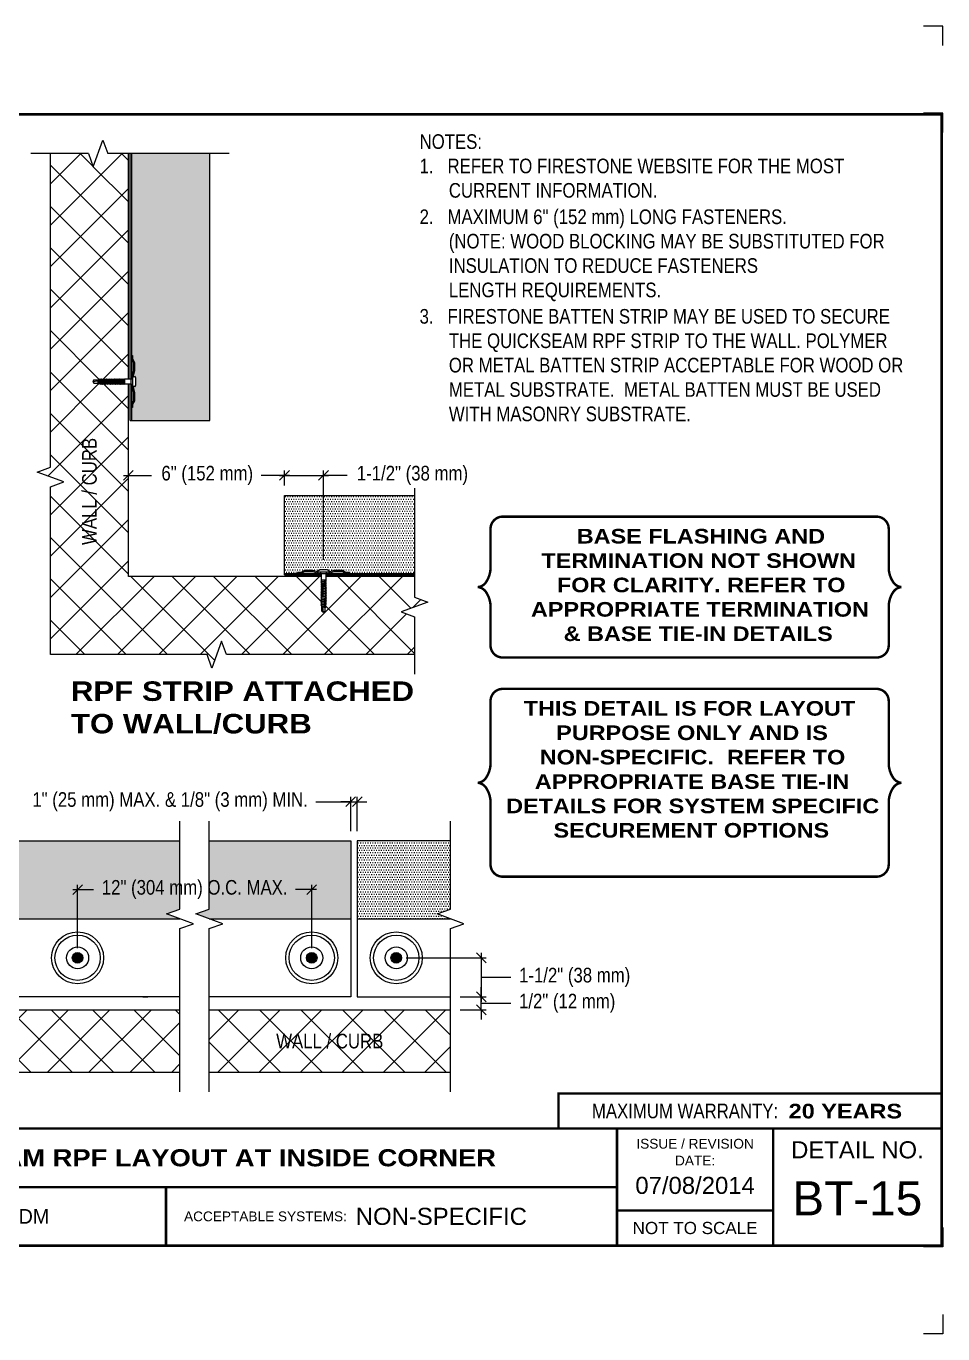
# Model space of a CAD drawing. Header units: inches. Extents: x 143.4 to 163.5, y -124.4 to -107.6.
# Drawn here: x 151.73 to 163.48, y -124.4 to -107.64 of the extents above; entities that cross this region are included whole.
import ezdxf
from ezdxf.enums import TextEntityAlignment as Align

# ---------------------------------------------------------------- set-up
doc = ezdxf.new("R2010")
doc.units = ezdxf.units.IN
doc.header["$MEASUREMENT"] = 0
doc.layers.get('0').update_dxf_attribs({"linetype": 'CONTINUOUS'})
doc.layers.get('DEFPOINTS').update_dxf_attribs({"linetype": 'CONTINUOUS'})
for name, color, linetype in [('FSBP-ACCESSORY-FIRESTONE', 7, 'CONTINUOUS'), ('FSBP-ANNO-NOTE', 7, 'CONTINUOUS'), ('FSBP-MEMBRANE', 7, 'CONTINUOUS'), ('FSBP-TTLB', 7, 'CONTINUOUS'), ('FSBP-TTLB-BORDER', 7, 'CONTINUOUS'), ('FSBP-TTLB-TEXT', 7, 'CONTINUOUS'), ('FSBP-WALL-CURB', 9, 'CONTINUOUS')]:
    doc.layers.add(name, color=color, linetype=linetype)
doc.styles.add('FSBP_ARIAL', font='arial.ttf')
doc.styles.add('FSBP_ARIAL_BOLD', font='')
doc.styles.add('FSBP_ARIAL_NAR', font='ARIALN.TTF')
doc.styles.add('FSBP_BANKGOTHIC', font='bgothm.ttf')
doc.styles.get('FSBP_ARIAL_BOLD').set_extended_font_data('Arial Black')
doc.dimstyles.new('FSBP-DIM', dxfattribs={"dimtxt": 0.1875, "dimasz": 0.125, "dimexe": 0.0625, "dimexo": 0.125, "dimgap": 0.125, "dimtad": 0, "dimdec": 0, "dimzin": 1, "dimdsep": 46, "dimlunit": 4, "dimtxsty": 'FSBP_ARIAL_NAR', "dimblk": 'OBLIQUE', "dimcen": 0.09375, "dimdle": 0.0625, "dimclrd": 256, "dimclre": 256, "dimclrt": 256, "dimadec": 0, "dimazin": 0, "dimtfac": 1, "dimtdec": 0, "dimtmove": 1, "dimatfit": 3, "dimfxl": 1, "dimtolj": 1, "dimtzin": 0, "dimlwd": -1, "dimlwe": -1, "dimarcsym": 0})

# ---------------------------------------------------------------- blocks, each defined once
blk = doc.blocks.new('_OBLIQUE')
at = {"color": 0, "linetype": 'ByBlock'}
blk.add_line((-0.5, -0.5), (0.5, 0.5), dxfattribs=at)
blk = doc.blocks.new('*D9')
at = {"layer": 'DEFPOINTS', "color": 0, "transparency": 16777216}
for p in [(155.392, -118.71), (152.392, -119.585), (155.392, -119.585)]:
    blk.add_point(p, dxfattribs=at)
at = {"layer": 'FSBP-ANNO-NOTE', "transparency": 16777216}
for p, q in [((152.392, -119.46), (152.392, -118.648)), ((155.392, -119.46), (155.392, -118.648)), ((152.329, -118.71), (152.597, -118.71)), ((155.454, -118.71), (155.186, -118.71))]:
    blk.add_line(p, q, dxfattribs=at)
at = {"layer": 'FSBP-ANNO-NOTE', "transparency": 16777216, "xscale": 0.125, "yscale": 0.125, "zscale": 0.125, "rotation": 180}
blk.add_blockref('_OBLIQUE', (152.392, -118.71), dxfattribs=at)
at = {"layer": 'FSBP-ANNO-NOTE', "transparency": 16777216, "xscale": 0.125, "yscale": 0.125, "zscale": 0.125}
blk.add_blockref('_OBLIQUE', (155.392, -118.71), dxfattribs=at)
at = {"layer": 'FSBP-ANNO-NOTE', "transparency": 16777216, "insert": (153.892, -118.71), "char_height": 0.1875, "attachment_point": 5, "style": 'FSBP_ARIAL_NAR'}
blk.add_mtext('\\A1;12" (304 mm) O.C. MAX.', dxfattribs=at)
blk = doc.blocks.new('*D10')
at = {"layer": 'DEFPOINTS', "color": 0, "transparency": 16777216}
for p in [(155.975, -117.584), (155.892, -118.085), (155.975, -118.085)]:
    blk.add_point(p, dxfattribs=at)
at = {"layer": 'FSBP-ANNO-NOTE', "transparency": 16777216}
for p, q in [((155.446, -117.584), (155.892, -117.584)), ((155.892, -117.584), (155.767, -117.584)), ((155.892, -117.96), (155.892, -117.522)), ((155.892, -117.584), (155.975, -117.584)), ((155.892, -117.584), (155.975, -117.584)), ((155.975, -117.96), (155.975, -117.522)), ((155.975, -117.584), (156.1, -117.584))]:
    blk.add_line(p, q, dxfattribs=at)
at = {"layer": 'FSBP-ANNO-NOTE', "transparency": 16777216, "xscale": 0.125, "yscale": 0.125, "zscale": 0.125}
blk.add_blockref('_OBLIQUE', (155.892, -117.584), dxfattribs=at)
at = {"layer": 'FSBP-ANNO-NOTE', "transparency": 16777216, "xscale": 0.125, "yscale": 0.125, "zscale": 0.125, "rotation": 180}
blk.add_blockref('_OBLIQUE', (155.975, -117.584), dxfattribs=at)
at = {"layer": 'FSBP-ANNO-NOTE', "transparency": 16777216, "insert": (153.577, -117.584), "char_height": 0.1875, "attachment_point": 5, "style": 'FSBP_ARIAL_NAR'}
blk.add_mtext('\\A1;1" (25 mm) MAX. & 1/8" (3 mm) MIN.', dxfattribs=at)
blk = doc.blocks.new('*D12')
at = {"layer": 'DEFPOINTS', "color": 0, "transparency": 16777216}
for p in [(157.171, -120.085), (157.564, -120.085), (157.171, -120.252)]:
    blk.add_point(p, dxfattribs=at)
at = {"layer": 'FSBP-ANNO-NOTE', "transparency": 16777216}
for p, q in [((157.564, -120.085), (157.564, -119.96)), ((157.296, -120.085), (157.627, -120.085)), ((157.564, -120.252), (157.564, -120.085)), ((157.564, -120.252), (157.564, -120.085)), ((157.564, -120.168), (157.691, -120.168)), ((157.691, -120.168), (157.941, -120.168)), ((157.296, -120.252), (157.627, -120.252)), ((157.564, -120.252), (157.564, -120.377))]:
    blk.add_line(p, q, dxfattribs=at)
at = {"layer": 'FSBP-ANNO-NOTE', "transparency": 16777216, "xscale": 0.125, "yscale": 0.125, "zscale": 0.125}
for p, rotation in [((157.564, -120.085), 270), ((157.564, -120.252), 90)]:
    blk.add_blockref('_OBLIQUE', p, dxfattribs=dict(at, rotation=rotation))
at = {"layer": 'FSBP-ANNO-NOTE', "transparency": 16777216, "insert": (158.665, -120.168), "char_height": 0.1875, "attachment_point": 5, "style": 'FSBP_ARIAL_NAR'}
blk.add_mtext('\\A1;{\\fArial Narrow|b0|i0|c0|p34;1/2" (12 mm)}', dxfattribs=at)
blk = doc.blocks.new('*D11')
at = {"layer": 'DEFPOINTS', "color": 0, "transparency": 16777216}
for p in [(156.475, -119.585), (157.171, -120.085), (157.564, -120.085)]:
    blk.add_point(p, dxfattribs=at)
at = {"layer": 'FSBP-ANNO-NOTE', "transparency": 16777216}
for p, q in [((156.6, -119.585), (157.627, -119.585)), ((157.564, -119.523), (157.564, -120.148)), ((157.564, -119.835), (157.691, -119.835)), ((157.691, -119.835), (157.941, -119.835)), ((157.296, -120.085), (157.627, -120.085))]:
    blk.add_line(p, q, dxfattribs=at)
at = {"layer": 'FSBP-ANNO-NOTE', "transparency": 16777216, "xscale": 0.125, "yscale": 0.125, "zscale": 0.125}
for p, rotation in [((157.564, -119.585), 90), ((157.564, -120.085), 270)]:
    blk.add_blockref('_OBLIQUE', p, dxfattribs=dict(at, rotation=rotation))
at = {"layer": 'FSBP-ANNO-NOTE', "transparency": 16777216, "insert": (158.761, -119.835), "char_height": 0.1875, "attachment_point": 5, "style": 'FSBP_ARIAL_NAR'}
blk.add_mtext('\\A1;1-1/2" (38 mm)', dxfattribs=at)
blk = doc.blocks.new('FSBP_AP_FASTENER_02')
at = {"layer": 'FSBP-ACCESSORY-FIRESTONE'}
for p, q in [((-0.125, 0), (-0.094, -0.063)), ((0.094, -0.063), (0.125, 0)), ((-0.094, -0.063), (-0.094, -0.312)), ((-0.094, -0.063), (0.094, -0.063)), ((-0.094, -0.312), (-0.07, -0.333)), ((-0.07, -0.364), (-0.07, -0.396)), ((-0.07, -0.427), (-0.07, -0.459)), ((-0.07, -0.49), (-0.07, -0.522)), ((0.07, -0.344), (0.07, -0.376)), ((0.07, -0.407), (0.07, -0.439)), ((0.07, -0.47), (0.07, -0.502)), ((0.094, -0.063), (0.094, -0.312)), ((-0.07, -0.554), (-0.07, -0.585)), ((-0.07, -0.617), (-0.07, -0.648)), ((-0.07, -0.68), (-0.07, -0.711)), ((-0.07, -0.743), (-0.07, -0.775)), ((-0.07, -0.806), (-0.07, -0.838)), ((-0.07, -0.869), (-0.07, -0.901)), ((-0.07, -0.932), (-0.07, -0.964)), ((-0.07, -0.996), (-0.07, -1.027)), ((0.07, -0.533), (0.07, -0.565)), ((0.07, -0.597), (0.07, -0.628)), ((0.07, -0.66), (0.07, -0.691)), ((0.07, -0.723), (0.07, -0.754)), ((0.07, -0.786), (0.07, -0.818)), ((0.07, -0.849), (0.07, -0.881)), ((0.07, -0.912), (0.07, -0.944)), ((0.07, -0.975), (0.07, -1.007)), ((-0.07, -1.059), (-0.07, -1.09)), ((-0.07, -1.122), (-0.07, -1.153)), ((-0.07, -1.185), (-0.07, -1.216)), ((-0.07, -1.248), (-0.07, -1.28)), ((-0.07, -1.311), (-0.07, -1.343)), ((0, -1.545), (-0.063, -1.498)), ((-0.063, -1.498), (-0.063, -1.357)), ((0, -1.545), (0.025, -1.345)), ((0.062, -1.498), (0, -1.545)), ((0.062, -1.498), (0.062, -1.34)), ((0.07, -1.039), (0.07, -1.07)), ((0.07, -1.102), (0.07, -1.133)), ((0.07, -1.165), (0.07, -1.196)), ((0.07, -1.228), (0.07, -1.26)), ((0.07, -1.291), (0.07, -1.323))]:
    blk.add_line(p, q, dxfattribs=at)
blk.add_lwpolyline([(0.188, 0, 0.125), (0.203, 0.062), (0.141, 0.094), (-0.141, 0.094), (-0.203, 0.062, 0.125), (-0.188, 0)], format="xyb", close=True, dxfattribs=at)
for points in [[(-0.109, -0.354), (-0.07, -0.333), (0.07, -0.312), (0.109, -0.323), (0.07, -0.344), (-0.07, -0.364)], [(-0.109, -0.417), (-0.07, -0.396), (0.07, -0.376), (0.109, -0.386), (0.07, -0.407), (-0.07, -0.427)], [(-0.109, -0.48), (-0.07, -0.459), (0.07, -0.439), (0.109, -0.449), (0.07, -0.47), (-0.07, -0.49)], [(-0.109, -0.543), (-0.07, -0.522), (0.07, -0.502), (0.109, -0.512), (0.07, -0.533), (-0.07, -0.554)], [(-0.109, -0.606), (-0.07, -0.585), (0.07, -0.565), (0.109, -0.575), (0.07, -0.597), (-0.07, -0.617)], [(-0.109, -0.67), (-0.07, -0.648), (0.07, -0.628), (0.109, -0.638), (0.07, -0.66), (-0.07, -0.68)], [(-0.109, -0.733), (-0.07, -0.711), (0.07, -0.691), (0.109, -0.702), (0.07, -0.723), (-0.07, -0.743)], [(-0.109, -0.796), (-0.07, -0.775), (0.07, -0.754), (0.109, -0.765), (0.07, -0.786), (-0.07, -0.806)], [(-0.109, -0.859), (-0.07, -0.838), (0.07, -0.818), (0.109, -0.828), (0.07, -0.849), (-0.07, -0.869)], [(-0.109, -0.922), (-0.07, -0.901), (0.07, -0.881), (0.109, -0.891), (0.07, -0.912), (-0.07, -0.932)], [(-0.109, -0.985), (-0.07, -0.964), (0.07, -0.944), (0.109, -0.954), (0.07, -0.975), (-0.07, -0.996)], [(-0.109, -1.048), (-0.07, -1.027), (0.07, -1.007), (0.109, -1.017), (0.07, -1.039), (-0.07, -1.059)], [(-0.109, -1.112), (-0.07, -1.09), (0.07, -1.07), (0.109, -1.08), (0.07, -1.102), (-0.07, -1.122)], [(-0.109, -1.175), (-0.07, -1.153), (0.07, -1.133), (0.109, -1.143), (0.07, -1.165), (-0.07, -1.185)], [(-0.109, -1.238), (-0.07, -1.216), (0.07, -1.196), (0.109, -1.207), (0.07, -1.228), (-0.07, -1.248)], [(-0.1, -1.3), (-0.07, -1.28), (0.07, -1.26), (0.1, -1.271), (0.07, -1.291), (-0.07, -1.311)], [(-0.085, -1.353), (-0.07, -1.343), (0.07, -1.323), (0.085, -1.328), (0.07, -1.338), (-0.07, -1.359)]]:
    blk.add_lwpolyline(points, close=True, dxfattribs=at)
blk.add_lwpolyline([(-0.094, -0.312), (0.094, -0.312)], dxfattribs=at)
blk = doc.blocks.new('*D4')
at = {"layer": 'DEFPOINTS', "color": 0, "transparency": 16777216}
for p in [(155.043, -113.401), (153.043, -113.658), (155.043, -113.658)]:
    blk.add_point(p, dxfattribs=at)
at = {"layer": 'FSBP-ANNO-NOTE', "transparency": 16777216}
for p, q in [((152.981, -113.401), (153.341, -113.401)), ((153.043, -113.533), (153.043, -113.338)), ((155.106, -113.401), (154.745, -113.401)), ((155.043, -113.533), (155.043, -113.338))]:
    blk.add_line(p, q, dxfattribs=at)
at = {"layer": 'FSBP-ANNO-NOTE', "transparency": 16777216, "xscale": 0.125, "yscale": 0.125, "zscale": 0.125, "rotation": 180}
blk.add_blockref('_OBLIQUE', (153.043, -113.401), dxfattribs=at)
at = {"layer": 'FSBP-ANNO-NOTE', "transparency": 16777216, "xscale": 0.125, "yscale": 0.125, "zscale": 0.125}
blk.add_blockref('_OBLIQUE', (155.043, -113.401), dxfattribs=at)
at = {"layer": 'FSBP-ANNO-NOTE', "transparency": 16777216, "insert": (153.466, -113.401), "char_height": 0.1875, "attachment_point": 4, "style": 'FSBP_ARIAL_NAR'}
blk.add_mtext('\\A1;6" (152 mm)', dxfattribs=at)
blk = doc.blocks.new('*D5')
at = {"layer": 'DEFPOINTS', "color": 0, "transparency": 16777216}
for p in [(155.543, -113.401), (155.043, -113.658), (155.543, -114.61)]:
    blk.add_point(p, dxfattribs=at)
at = {"layer": 'FSBP-ANNO-NOTE', "transparency": 16777216}
for p, q in [((154.981, -113.401), (155.606, -113.401)), ((155.043, -113.533), (155.043, -113.338)), ((155.543, -114.485), (155.543, -113.338)), ((155.845, -113.401), (155.543, -113.401))]:
    blk.add_line(p, q, dxfattribs=at)
at = {"layer": 'FSBP-ANNO-NOTE', "transparency": 16777216, "xscale": 0.125, "yscale": 0.125, "zscale": 0.125, "rotation": 180}
blk.add_blockref('_OBLIQUE', (155.043, -113.401), dxfattribs=at)
at = {"layer": 'FSBP-ANNO-NOTE', "transparency": 16777216, "xscale": 0.125, "yscale": 0.125, "zscale": 0.125}
blk.add_blockref('_OBLIQUE', (155.543, -113.401), dxfattribs=at)
at = {"layer": 'FSBP-ANNO-NOTE', "transparency": 16777216, "insert": (155.97, -113.401), "char_height": 0.1875, "attachment_point": 4, "style": 'FSBP_ARIAL_NAR'}
blk.add_mtext('\\A1;{\\fArial Narrow|b0|i0|c0|p34;1-1/2" (38 mm)}', dxfattribs=at)
blk = doc.blocks.new('TTLB-EPDM_1')
at = {"layer": 'DEFPOINTS', "linetype": 'Continuous', "ltscale": 1.75}
for points in [[(20.016, 13.881), (20.016, 14.131), (19.766, 14.131)], [(20.016, -2.381), (20.016, -2.631), (19.766, -2.631)]]:
    blk.add_lwpolyline(points, dxfattribs=at)
at = {"layer": 'DEFPOINTS', "color": 1}
for points in [[(20.016, 12.766), (20.016, 13.016), (19.766, 13.016)], [(20.016, -1.266), (20.016, -1.516), (19.766, -1.516)]]:
    blk.add_lwpolyline(points, dxfattribs=at)
at = {"layer": 'FSBP-TTLB', "const_width": 0.0312}
blk.add_lwpolyline([(15.09, 0), (20, 0), (20, 0.451), (15.09, 0.451)], close=True, dxfattribs=at)
for points in [[(0, 0), (0, -1.5), (20, -1.5), (20, 0), (0, 0)], [(15.84, 0), (15.84, -1.5)], [(17.841, 0), (17.841, -1.5)], [(20, 0), (20, -1.5)], [(4.825, -0.75), (15.84, -0.75)], [(15.84, -1.049), (17.841, -1.049)]]:
    blk.add_lwpolyline(points, dxfattribs=at)
at = {"layer": 'FSBP-TTLB-BORDER', "const_width": 0.0312}
blk.add_lwpolyline([(20, 0), (20, 13), (0, 13), (0, 0)], dxfattribs=at)
at = {"layer": 'FSBP-TTLB-TEXT', "const_width": 0.0312}
blk.add_lwpolyline([(10.062, -0.75), (10.062, -1.5)], dxfattribs=at)
at = {"layer": 'FSBP-TTLB-TEXT', "style": 'FSBP_ARIAL_NAR'}
blk.add_text('MAXIMUM WARRANTY:', height=0.1875, dxfattribs=at).set_placement((17.905, 0.226), align=Align.MIDDLE_RIGHT)
at = {"layer": 'FSBP-TTLB-TEXT'}
for s, height, style, p in [('ISSUE / REVISION', 0.125, 'FSBP_ARIAL', (16.841, -0.194)), ('DETAIL NO.', 0.2188, 'FSBP_ARIAL', (18.921, -0.272)), ('DATE:', 0.125, 'FSBP_ARIAL', (16.841, -0.41)), ('RubberGard  EPDM', 0.1875, 'FSBP_BANKGOTHIC', (7.443, -1.125)), ('NOT TO SCALE', 0.15625, 'FSBP_ARIAL', (16.841, -1.274))]:
    blk.add_text(s, height=height, dxfattribs=dict(at, style=style)).set_placement(p, align=Align.MIDDLE_CENTER)
at = {"layer": 'FSBP-TTLB-TEXT', "style": 'FSBP_ARIAL'}
blk.add_text('ACCEPTABLE SYSTEMS:', height=0.125, dxfattribs=at).set_placement((10.293, -1.125), align=Align.MIDDLE_LEFT)
at = {"layer": 'FSBP-TTLB-TEXT'}
for tag, height, style, p in [('MAXIMUM_WARRANTY', 0.188, 'FSBP_ARIAL_BOLD', (18.04, 0.224)), ('ACCPT_SYSTEMS', 0.219, 'FSBP_ARIAL', (12.494, -1.125))]:
    blk.add_attdef(tag, text='', height=height, dxfattribs=dict(at, style=style)).set_placement(p, align=Align.MIDDLE_LEFT)
for tag, height, style, p in [('DETAIL_DESCP_LINE_1', 0.219, 'FSBP_ARIAL_BOLD', (10.331, -0.374)), ('ISSUE_REV_DATE', 0.219, 'FSBP_ARIAL', (16.841, -0.728)), ('DETAIL_NUMBER', 0.438, 'FSBP_ARIAL', (18.919, -0.893))]:
    blk.add_attdef(tag, text='', height=height, dxfattribs=dict(at, style=style)).set_placement(p, align=Align.MIDDLE_CENTER)

msp = doc.modelspace()

# ---------------------------------------------------------------- hatches: boundary and pattern name
at = {"layer": 'FSBP-ACCESSORY-FIRESTONE', "linetype": 'Continuous'}
for points in [[(152.459, -119.585, 1), (152.324, -119.585, 1)], [(155.324, -119.585, 1), (155.459, -119.585, 1)], [(156.407, -119.585, 1), (156.543, -119.585, 1)]]:
    msp.add_hatch(color=256, dxfattribs=at).paths.add_polyline_path(points)
at = {"layer": 'FSBP-MEMBRANE'}
for points in [[(153.065, -112.168), (153.08, -112.168), (153.085, -112.166), (153.085, -109.275), (153.065, -109.275)], [(153.065, -112.231), (153.08, -112.231), (153.085, -112.233), (153.085, -112.245), (153.085, -112.699), (153.065, -112.699)]]:
    msp.add_hatch(color=256, dxfattribs=at).paths.add_polyline_path(points)
h = msp.add_hatch(dxfattribs=at)
h.set_pattern_fill('DOTS', color=9, scale=0.5, style=0)
h.set_pattern_definition([(0, (-1.633742, 2.14431), (0.015625, 0.03125), [0, -0.03125])])
h.paths.add_polyline_path([(153.085, -111.866), (153.097, -111.866), (153.097, -111.909), (153.12, -111.955), (153.12, -112.06), (153.101, -112.137, -0.125), (153.122, -112.132), (153.132, -112.152), (153.132, -112.246), (153.122, -112.267, -0.125), (153.101, -112.262), (153.12, -112.338), (153.12, -112.444), (153.097, -112.49), (153.097, -112.533), (153.085, -112.533), (153.085, -112.699), (154.085, -112.699), (154.085, -109.275), (153.085, -109.275)])
h = msp.add_hatch(dxfattribs=at)
h.set_pattern_fill('DOTS', color=9, scale=0.5, style=0)
h.set_pattern_definition([(0, (-1.633742, 0.7642), (0.015625, 0.03125), [0, -0.03125])])
h.paths.add_polyline_path([(155.043, -113.658), (155.043, -114.658), (155.21, -114.658), (155.21, -114.646), (155.253, -114.646), (155.299, -114.622), (155.404, -114.622), (155.481, -114.641, -0.125), (155.476, -114.621), (155.496, -114.61), (155.59, -114.61), (155.611, -114.621, -0.125), (155.606, -114.641), (155.682, -114.622), (155.788, -114.622), (155.834, -114.646), (155.877, -114.646), (155.877, -114.658), (156.71, -114.658), (156.71, -113.658)])
h = msp.add_hatch(dxfattribs=at)
h.set_pattern_fill('DOTS', color=9, scale=0.5, style=0)
h.paths.add_polyline_path([(147.892, -114.901), (147.017, -114.901), (146.954, -114.73), (146.892, -114.901), (146.892, -118.085), (147.892, -118.085)])
h.paths.add_polyline_path([(153.704, -118.085), (147.892, -118.085), (147.892, -119.085), (153.704, -119.085), (153.533, -119.023), (153.704, -118.96)])
h.paths.add_polyline_path([(155.892, -118.085), (154.079, -118.085), (154.079, -118.96), (153.908, -119.023), (154.079, -119.085), (155.892, -119.085)])
h.paths.add_polyline_path([(152.653, -118.878), (155.126, -118.878), (155.126, -118.488), (152.653, -118.488)], flags=9)
h.paths.add_polyline_path([(148.549, -118.878), (150.068, -118.878), (150.068, -118.488), (148.549, -118.488)], flags=24)
h = msp.add_hatch(color=256, dxfattribs=at)
h.paths.add_polyline_path([(155.512, -114.678), (155.512, -114.662), (155.51, -114.658), (155.497, -114.658), (155.043, -114.658), (155.043, -114.678)])
h.paths.add_polyline_path([(156.71, -114.678), (156.71, -114.658), (155.577, -114.658), (155.574, -114.662), (155.574, -114.678)])
h = msp.add_hatch(dxfattribs=at)
h.set_pattern_fill('DOTS', color=9, scale=0.5, style=0)
h.set_pattern_definition([(0, (21.019206, -105.362178), (0.015625, 0.03125), [0, -0.03125])])
h.paths.add_polyline_path([(157.171, -118.085), (155.975, -118.085), (155.975, -119.085), (157.171, -119.085), (156.999, -119.023), (157.171, -118.96)])
at = {"layer": 'FSBP-WALL-CURB'}
h = msp.add_hatch(dxfattribs=at)
h.set_pattern_fill('ANSI37', color=256, scale=3, style=0)
h.set_pattern_definition([(45, (-1.63374, 0.7642), (-0.26516504, 0.26516504), []), (135, (-1.63374, 0.7642), (-0.26516504, -0.26516504), [])])
h.paths.add_polyline_path([(153.043, -114.699), (153.043, -112.231), (152.997, -112.231), (152.99, -112.223), (152.983, -112.236), (152.98, -112.223), (152.969, -112.223), (152.962, -112.236), (152.959, -112.223), (152.948, -112.223), (152.941, -112.236), (152.938, -112.223), (152.927, -112.223), (152.92, -112.236), (152.917, -112.223), (152.906, -112.223), (152.899, -112.236), (152.895, -112.223), (152.885, -112.223), (152.878, -112.236), (152.874, -112.223), (152.864, -112.223), (152.857, -112.236), (152.853, -112.223), (152.843, -112.223), (152.836, -112.236), (152.832, -112.223), (152.822, -112.223), (152.815, -112.236), (152.811, -112.223), (152.801, -112.223), (152.794, -112.236), (152.79, -112.223), (152.78, -112.223), (152.773, -112.236), (152.769, -112.223), (152.759, -112.223), (152.752, -112.236), (152.748, -112.223), (152.738, -112.223), (152.731, -112.236), (152.727, -112.223), (152.717, -112.223), (152.709, -112.236), (152.706, -112.223), (152.696, -112.223), (152.688, -112.236), (152.685, -112.223), (152.675, -112.223), (152.668, -112.232), (152.664, -112.223), (152.653, -112.223), (152.65, -112.228), (152.647, -112.22), (152.602, -112.22), (152.586, -112.199), (152.602, -112.178), (152.653, -112.178), (152.658, -112.171), (152.66, -112.176), (152.671, -112.176), (152.677, -112.166), (152.681, -112.176), (152.692, -112.176), (152.699, -112.163), (152.702, -112.176), (152.713, -112.176), (152.72, -112.163), (152.723, -112.176), (152.734, -112.176), (152.741, -112.163), (152.744, -112.176), (152.755, -112.176), (152.762, -112.163), (152.765, -112.176), (152.776, -112.176), (152.783, -112.163), (152.786, -112.176), (152.797, -112.176), (152.804, -112.163), (152.807, -112.176), (152.818, -112.176), (152.825, -112.163), (152.829, -112.176), (152.839, -112.176), (152.846, -112.163), (152.85, -112.176), (152.86, -112.176), (152.867, -112.163), (152.871, -112.176), (152.881, -112.176), (152.888, -112.163), (152.892, -112.176), (152.902, -112.176), (152.909, -112.163), (152.913, -112.176), (152.923, -112.176), (152.93, -112.163), (152.934, -112.176), (152.944, -112.176), (152.951, -112.163), (152.955, -112.176), (152.965, -112.176), (152.972, -112.163), (152.976, -112.176), (152.986, -112.176), (152.993, -112.163), (152.995, -112.168), (153.043, -112.168), (153.043, -109.275), (152.78, -109.275), (152.717, -109.104), (152.592, -109.447), (152.53, -109.275), (152.043, -109.275), (152.043, -113.297), (151.872, -113.36), (152.215, -113.485), (152.043, -113.547), (152.043, -115.699), (154.051, -115.699), (154.113, -115.871), (154.238, -115.528), (154.301, -115.699), (156.71, -115.699), (156.71, -115.213), (156.538, -115.15), (156.881, -115.025), (156.71, -114.963), (156.71, -114.699), (155.574, -114.699), (155.574, -114.746), (155.567, -114.752), (155.58, -114.759), (155.567, -114.763), (155.567, -114.773), (155.58, -114.78), (155.567, -114.784), (155.567, -114.794), (155.58, -114.802), (155.567, -114.805), (155.567, -114.815), (155.58, -114.823), (155.567, -114.826), (155.567, -114.836), (155.58, -114.844), (155.567, -114.847), (155.567, -114.858), (155.58, -114.865), (155.567, -114.868), (155.567, -114.879), (155.58, -114.886), (155.567, -114.889), (155.567, -114.9), (155.58, -114.907), (155.567, -114.91), (155.567, -114.921), (155.58, -114.928), (155.567, -114.931), (155.567, -114.942), (155.58, -114.949), (155.567, -114.952), (155.567, -114.963), (155.58, -114.97), (155.567, -114.973), (155.567, -114.984), (155.58, -114.991), (155.567, -114.994), (155.567, -115.005), (155.58, -115.012), (155.567, -115.015), (155.567, -115.026), (155.58, -115.033), (155.567, -115.036), (155.567, -115.047), (155.58, -115.054), (155.567, -115.057), (155.567, -115.068), (155.576, -115.075), (155.567, -115.078), (155.567, -115.089), (155.572, -115.092), (155.564, -115.095), (155.564, -115.141), (155.543, -115.157), (155.522, -115.141), (155.522, -115.089), (155.515, -115.084), (155.52, -115.082), (155.52, -115.072), (155.51, -115.065), (155.52, -115.061), (155.52, -115.051), (155.507, -115.044), (155.52, -115.04), (155.52, -115.03), (155.507, -115.023), (155.52, -115.019), (155.52, -115.009), (155.507, -115.002), (155.52, -114.998), (155.52, -114.988), (155.507, -114.98), (155.52, -114.977), (155.52, -114.967), (155.507, -114.959), (155.52, -114.956), (155.52, -114.946), (155.507, -114.938), (155.52, -114.935), (155.52, -114.924), (155.507, -114.917), (155.52, -114.914), (155.52, -114.903), (155.507, -114.896), (155.52, -114.893), (155.52, -114.882), (155.507, -114.875), (155.52, -114.872), (155.52, -114.861), (155.507, -114.854), (155.52, -114.851), (155.52, -114.84), (155.507, -114.833), (155.52, -114.83), (155.52, -114.819), (155.507, -114.812), (155.52, -114.809), (155.52, -114.798), (155.507, -114.791), (155.52, -114.788), (155.52, -114.777), (155.507, -114.77), (155.52, -114.767), (155.52, -114.756), (155.507, -114.749), (155.512, -114.748), (155.512, -114.699)])
h.paths.add_polyline_path([(152.689, -114.342), (152.689, -112.872), (152.398, -112.872), (152.398, -114.342)], flags=24)
h = msp.add_hatch(dxfattribs=at)
h.set_pattern_fill('ANSI37', color=256, scale=3, style=0)
h.set_pattern_definition([(45, (20.90796, -70.24767), (-0.265165, 0.265165), []), (135, (20.90796, -70.24767), (-0.265165, -0.265165), [])])
h.paths.add_polyline_path([(145.725, -114.901), (144.725, -114.901), (144.725, -117.627), (144.553, -117.689), (144.897, -117.814), (144.725, -117.877), (144.725, -121.052), (151.384, -121.052), (151.447, -121.224), (151.572, -120.88), (151.634, -121.052), (153.704, -121.052), (153.704, -120.252), (145.725, -120.252)])
h.paths.add_polyline_path([(145.424, -118.306), (145.424, -116.836), (145.133, -116.836), (145.133, -118.306)], flags=24)
h = msp.add_hatch(dxfattribs=at)
h.set_pattern_fill('ANSI37', color=256, scale=3, style=0)
h.paths.add_polyline_path([(154.079, -120.252), (154.079, -121.052), (157.171, -121.052), (157.171, -120.252)])
h.paths.add_polyline_path([(154.888, -120.797), (156.357, -120.797), (156.357, -120.506), (154.888, -120.506)], flags=24)

# ---------------------------------------------------------------- linework, layer by layer
at = {"layer": 'FSBP-ACCESSORY-FIRESTONE'}
for points in [[(153.085, -112.166), (153.085, -112.153), (153.108, -112.059), (153.108, -111.958), (153.085, -111.912), (153.085, -111.866), (153.097, -111.866), (153.097, -111.909), (153.12, -111.955), (153.12, -112.06), (153.096, -112.156), (153.096, -112.16)], [(153.096, -112.239), (153.096, -112.242), (153.12, -112.338), (153.12, -112.444), (153.097, -112.49), (153.097, -112.533), (153.085, -112.533), (153.085, -112.487), (153.108, -112.441), (153.108, -112.34), (153.085, -112.245), (153.085, -112.233)], [(155.504, -114.646), (155.5, -114.646), (155.404, -114.622), (155.299, -114.622), (155.253, -114.646), (155.21, -114.646), (155.21, -114.658), (155.256, -114.658), (155.302, -114.634), (155.403, -114.634), (155.497, -114.658), (155.51, -114.658)], [(155.577, -114.658), (155.589, -114.658), (155.684, -114.634), (155.785, -114.634), (155.831, -114.658), (155.877, -114.658), (155.877, -114.646), (155.834, -114.646), (155.788, -114.622), (155.682, -114.622), (155.586, -114.646), (155.582, -114.646)]]:
    msp.add_lwpolyline(points, dxfattribs=at)
for centre, radius in [((152.392, -119.585), 0.333), ((152.392, -119.585), 0.29), ((155.392, -119.585), 0.333), ((155.392, -119.585), 0.29), ((156.475, -119.585), 0.333), ((156.475, -119.585), 0.29), ((152.392, -119.585), 0.141), ((155.392, -119.585), 0.141), ((156.475, -119.585), 0.141), ((152.392, -119.585), 0.0677), ((155.392, -119.585), 0.0677), ((156.475, -119.585), 0.0677)]:
    msp.add_circle(centre, radius, dxfattribs=at)
at = {"layer": 'FSBP-ANNO-NOTE', "const_width": 0.0312}
for points in [[(157.683, -114.594), (157.683, -114.087, -0.414214), (157.839, -113.93), (162.629, -113.93, -0.414214), (162.785, -114.087), (162.785, -114.594, 0.140908), (162.844, -114.772, 0.224453), (162.948, -114.833, 0.224453), (162.844, -114.895, 0.140908), (162.785, -115.073), (162.785, -115.58, -0.414214), (162.629, -115.736), (157.839, -115.736, -0.414214), (157.683, -115.58), (157.683, -115.073, 0.140908), (157.624, -114.895, 0.224453), (157.52, -114.833, 0.224453), (157.624, -114.772, 0.140908)], [(157.683, -117.102), (157.683, -116.294, -0.414214), (157.839, -116.138), (162.629, -116.138, -0.414214), (162.785, -116.294), (162.785, -117.102, 0.140908), (162.844, -117.28, 0.224453), (162.948, -117.342, 0.224453), (162.844, -117.403, 0.140908), (162.785, -117.581), (162.785, -118.389, -0.414214), (162.629, -118.545), (157.839, -118.545, -0.414214), (157.683, -118.389), (157.683, -117.581, 0.140908), (157.624, -117.403, 0.224453), (157.52, -117.342, 0.224453), (157.624, -117.28, 0.140908)]]:
    msp.add_lwpolyline(points, format="xyb", close=True, dxfattribs=at)
at = {"layer": 'FSBP-MEMBRANE', "linetype": 'Continuous'}
msp.add_line((154.335, -109.275), (152.78, -109.275), dxfattribs=at)
at = {"layer": 'FSBP-MEMBRANE'}
for p, q in [((153.065, -112.168), (153.065, -109.275)), ((153.085, -112.166), (153.085, -109.275)), ((154.085, -112.699), (154.085, -109.275)), ((153.065, -112.699), (153.065, -112.231)), ((153.085, -112.699), (153.085, -112.233)), ((153.065, -112.699), (153.085, -112.699)), ((153.085, -112.699), (154.085, -112.699)), ((155.043, -114.658), (155.043, -113.658)), ((155.043, -113.658), (156.71, -113.658)), ((155.043, -114.658), (155.51, -114.658)), ((155.043, -114.678), (155.043, -114.658)), ((155.043, -114.678), (155.512, -114.678)), ((155.574, -114.678), (156.71, -114.678)), ((155.577, -114.658), (156.71, -114.658)), ((147.892, -118.085), (153.704, -118.085)), ((154.079, -118.085), (155.892, -118.085)), ((155.892, -118.085), (155.892, -120.085)), ((157.171, -118.085), (155.975, -118.085)), ((155.975, -118.085), (155.975, -120.085)), ((147.892, -119.085), (153.704, -119.085)), ((154.079, -119.085), (155.892, -119.085)), ((155.975, -119.085), (157.171, -119.085)), ((153.704, -120.085), (147.892, -120.085)), ((153.229, -120.085), (153.292, -120.085)), ((155.892, -120.085), (154.079, -120.085)), ((155.975, -120.085), (157.171, -120.085))]:
    msp.add_line(p, q, dxfattribs=at)
at = {"layer": 'FSBP-MEMBRANE', "linetype": 'Continuous'}
for points in [[(156.71, -113.565), (156.71, -114.963), (156.881, -115.025), (156.538, -115.15), (156.71, -115.213), (156.71, -115.949)], [(153.704, -121.302), (153.704, -119.21), (153.876, -119.148), (153.533, -119.023), (153.704, -118.96), (153.704, -117.835)], [(154.079, -121.302), (154.079, -119.21), (154.251, -119.148), (153.908, -119.023), (154.079, -118.96), (154.079, -117.835)], [(157.171, -121.302), (157.171, -119.21), (157.343, -119.148), (156.999, -119.023), (157.171, -118.96), (157.171, -117.835)]]:
    msp.add_lwpolyline(points, dxfattribs=at)
at = {"layer": 'FSBP-WALL-CURB', "linetype": 'Continuous'}
for p, q in [((152.592, -109.447), (152.717, -109.104)), ((152.717, -109.104), (152.78, -109.275)), ((152.53, -109.275), (151.793, -109.275)), ((152.043, -113.297), (152.043, -109.275)), ((152.53, -109.275), (152.592, -109.447)), ((151.872, -113.36), (152.043, -113.297)), ((152.215, -113.485), (151.872, -113.36)), ((152.043, -113.547), (152.215, -113.485)), ((154.238, -115.528), (154.113, -115.871)), ((154.301, -115.699), (154.238, -115.528)), ((154.113, -115.871), (154.051, -115.699))]:
    msp.add_line(p, q, dxfattribs=at)
at = {"layer": 'FSBP-WALL-CURB'}
for p, q in [((145.725, -120.252), (153.706, -120.252)), ((154.075, -120.252), (157.171, -120.252))]:
    msp.add_line(p, q, dxfattribs=at)
at = {"layer": 'FSBP-WALL-CURB', "linetype": 'Continuous'}
for points in [[(153.043, -112.168), (153.043, -109.275)], [(155.512, -114.699), (153.043, -114.699), (153.043, -112.231)], [(154.051, -115.699), (152.043, -115.699), (152.043, -113.547)], [(156.71, -114.699), (155.574, -114.699)], [(156.71, -115.699), (154.301, -115.699)], [(144.725, -121.052), (151.384, -121.052), (151.447, -121.224), (151.572, -120.88), (151.634, -121.052), (153.704, -121.052)], [(154.079, -121.052), (157.171, -121.052)]]:
    msp.add_lwpolyline(points, dxfattribs=at)

# ---------------------------------------------------------------- block references
msp.add_blockref('TTLB-EPDM_1', (143.463, -121.774)).add_auto_attribs({'DETAIL_DESCP_LINE_1': 'QUICKSEAM RPF LAYOUT AT INSIDE CORNER', 'ACCPT_SYSTEMS': 'NON-SPECIFIC', 'ISSUE_REV_DATE': '07/08/2014', 'DETAIL_NUMBER': 'BT-15', 'MAXIMUM_WARRANTY': '20 YEARS'})
at = {"layer": 'FSBP-ACCESSORY-FIRESTONE', "xscale": -0.3333333333333333, "yscale": 0.3333333333333333, "zscale": 0.3333333333333333, "rotation": 270}
msp.add_blockref('FSBP_AP_FASTENER_02', (153.101, -112.199), dxfattribs=at)
at = {"layer": 'FSBP-ACCESSORY-FIRESTONE', "xscale": -0.3333333333333333, "yscale": 0.3333333333333333, "zscale": 0.3333333333333333}
msp.add_blockref('FSBP_AP_FASTENER_02', (155.543, -114.641), dxfattribs=at)

# ---------------------------------------------------------------- texts
at = {"layer": 'FSBP-ANNO-NOTE', "style": 'FSBP_ARIAL_NAR'}
msp.add_text('WALL / CURB', height=0.1875, rotation=90, dxfattribs=at).set_placement((152.543, -113.607), align=Align.MIDDLE_CENTER)
msp.add_text('WALL / CURB', height=0.1875, dxfattribs=at).set_placement((155.623, -120.652), align=Align.MIDDLE_CENTER)
at = {"layer": 'FSBP-ANNO-NOTE', "attachment_point": 1}
for s, width, heights, insert, char_height, style in [('\\pi-0.375,l0.375,t0.1875,0.375;NOTES:\\P1.   REFER TO FIRESTONE WEBSITE FOR THE MOST CURRENT INFORMATION.\\P{\\H0.083333x;\\P\\pt0.375;}2.   MAXIMUM 6" (152 mm) LONG FASTENERS.\\P\\pi0;(NOTE: WOOD BLOCKING MAY BE SUBSTITUTED FOR INSULATION TO REDUCE FASTENERS \\PLENGTH REQUIREMENTS. \\P\\pi-0.375;{\\H0.083333x;\\P}3.   FIRESTONE BATTEN STRIP MAY BE USED TO SECURE THE QUICKSEAM RPF STRIP TO THE WALL. POLYMER OR METAL BATTEN STRIP ACCEPTABLE FOR WOOD OR METAL SUBSTRATE.  METAL BATTEN MUST BE USED WITH MASONRY SUBSTRATE.', 6.30687, [4.305], (156.774, -109.029), 0.1875, 'FSBP_ARIAL_NAR'), ('\\pi0.71713,t1.0921;BASE FLASHING AND \\P\\pi0.26373,t0.63873;TERMINATION NOT SHOWN \\P\\pi0.4628,t0.8378;FOR CLARITY. REFER TO \\P\\pi0.12975,t0.50475;APPROPRIATE TERMINATION \\P\\pi0.54913,t0.92413;& BASE TIE-IN DETAILS', 4.48875, [1.515], (158.071, -114.087), 0.1875, 'FSBP_ARIAL_BOLD'), ('\\pt0.5;RPF STRIP ATTACHED \\PTO WALL/CURB', 4.53458, [0.706], (152.306, -116.042), 0.25, 'FSBP_ARIAL_BOLD'), ('\\pi0.26933,t0.64433;THIS DETAIL IS FOR LAYOUT \\P\\pi0.68494,t1.0599;PURPOSE ONLY AND IS \\P\\pi0.47525,t0.85025;NON-SPECIFIC.  REFER TO \\P\\pi0.41104,t0.78604;APPROPRIATE BASE TIE-IN \\P\\pi0.044422,t0.41942;DETAILS FOR SYSTEM SPECIFIC \\P\\pi0.65111,t1.0261;SECUREMENT OPTIONS', 4.73145, [1.95], (157.839, -116.294), 0.1875, 'FSBP_ARIAL_BOLD')]:
    msp.add_mtext_dynamic_manual_height_columns(s, width=width, gutter_width=25.613, heights=heights, dxfattribs=dict(at, insert=insert, char_height=char_height, style=style))

# ---------------------------------------------------------------- dimensions: what is measured, and where the dimension line sits
at = {"layer": 'FSBP-ANNO-NOTE'}
for base, p1, p2, text, picture, middle in [((155.043, -113.401), (153.043, -113.658), (155.043, -113.658), '6" (152 mm)', '*D4', (154.043, -113.401)), ((155.543, -113.401), (155.043, -113.658), (155.543, -114.61), '{\\fArial Narrow|b0|i0|c0|p34;1-1/2" (38 mm)}', '*D5', (156.665, -113.401)), ((155.975, -117.584), (155.892, -118.085), (155.975, -118.085), '1" (25 mm) MAX. & 1/8" (3 mm) MIN.', '*D10', (153.577, -117.584))]:
    dim = msp.add_linear_dim(base=base, p1=p1, p2=p2, text=text, dimstyle='FSBP-DIM', dxfattribs=at)
    dim.commit()
    dim.dimension.update_dxf_attribs({"geometry": picture, "text_midpoint": middle, "dimtype": 160})
dim = msp.add_linear_dim(base=(155.392, -118.71), p1=(152.392, -119.585), p2=(155.392, -119.585), text='12" (304 mm) O.C. MAX.', dimstyle='FSBP-DIM', dxfattribs=at)
dim.commit()
dim.dimension.update_dxf_attribs({"geometry": '*D9', "text_midpoint": (153.892, -118.71)})
for p1, angle, text, picture, middle in [((156.475, -119.585), 270, '1-1/2" (38 mm)', '*D11', (158.066, -119.835)), ((157.171, -120.252), 90, '{\\fArial Narrow|b0|i0|c0|p34;1/2" (12 mm)}', '*D12', (158.066, -120.168))]:
    dim = msp.add_linear_dim(base=(157.564, -120.085), p1=p1, p2=(157.171, -120.085), angle=angle, text=text, dimstyle='FSBP-DIM', override={"dimtih": 1, "dimtoh": 1}, dxfattribs=at)
    dim.commit()
    dim.dimension.update_dxf_attribs({"geometry": picture, "text_midpoint": middle, "dimtype": 160})

doc.saveas('drawing.dxf')
